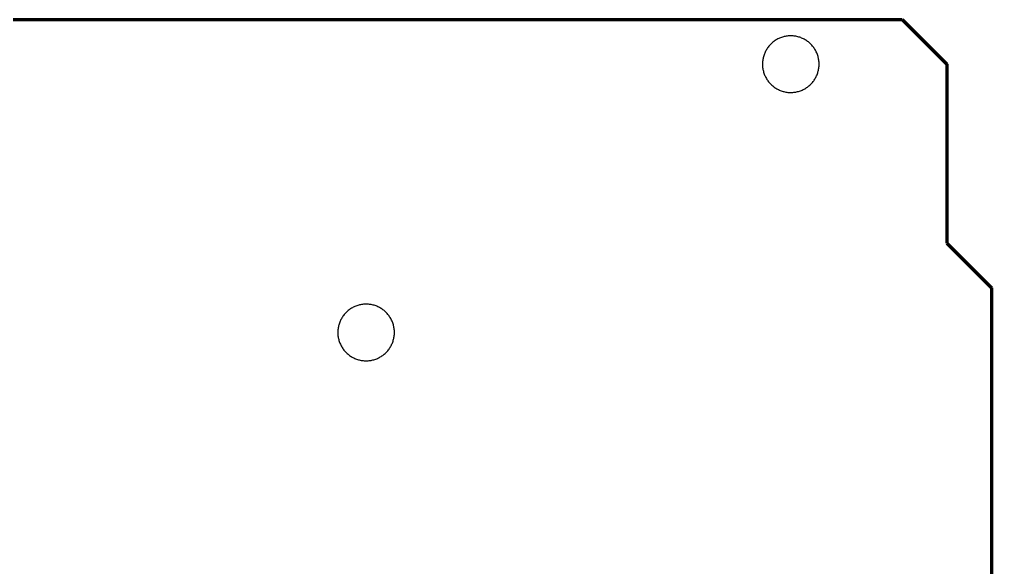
# Model space of a CAD drawing. Header units: millimetres. Extents: x 249 to 421, y 74 to 136.
# Drawn here: x 303.8 to 359, y 104.7 to 135.8 of the extents above; entities that cross this region are included whole.
import ezdxf

# ---------------------------------------------------------------- set-up
doc = ezdxf.new("R2010")
doc.units = ezdxf.units.MM
doc.header["$MEASUREMENT"] = 0
doc.layers.add('Incisione', color=5, linetype='Continuous', true_color=0x1710ff)
doc.layers.add('Taglio', color=22, linetype='Continuous', true_color=0xc0240f)

msp = doc.modelspace()

# ---------------------------------------------------------------- linework, layer by layer
at = {"layer": 'Incisione', "lineweight": 158}
for points in [[(258.49558, 135.83951), (353.94469, 135.83951)], [(353.94469, 135.83951), (356.48379, 133.30041)], [(356.48379, 133.30041), (356.48379, 123.144)], [(356.48379, 123.144), (359.0229, 120.6049)], [(359.0229, 120.6049), (359.0229, 86.34817)]]:
    msp.add_lwpolyline(points, dxfattribs=at)
at = {"layer": 'Taglio'}
for points in [[(349.22619, 133.30041), (349.22523, 133.35612), (349.22233, 133.41176), (349.21751, 133.46727), (349.21077, 133.52258), (349.20212, 133.57762), (349.19156, 133.63233), (349.17912, 133.68664), (349.1648, 133.74049), (349.14863, 133.79381), (349.13062, 133.84653), (349.11079, 133.8986), (349.08917, 133.94996), (349.06579, 134.00053), (349.04066, 134.05026), (349.01383, 134.09909), (348.98533, 134.14697), (348.95518, 134.19382), (348.92343, 134.23961), (348.89011, 134.28426), (348.85526, 134.32774), (348.81893, 134.36998), (348.78115, 134.41094), (348.74198, 134.45057), (348.70146, 134.48881), (348.65964, 134.52563), (348.61657, 134.56097), (348.5723, 134.59481), (348.52689, 134.62709), (348.48038, 134.65778), (348.43284, 134.68683), (348.38432, 134.71423), (348.33488, 134.73992), (348.28459, 134.76389), (348.23349, 134.7861), (348.18165, 134.80653), (348.12913, 134.82515), (348.076, 134.84194), (348.02233, 134.85687), (347.96816, 134.86994), (347.91358, 134.88113), (347.85864, 134.89042), (347.80342, 134.8978), (347.74797, 134.90326), (347.69236, 134.90679), (347.63667, 134.9084), (347.58095, 134.90808), (347.52528, 134.90583), (347.46972, 134.90165), (347.41433, 134.89555), (347.3592, 134.88753), (347.30437, 134.87761), (347.24992, 134.8658), (347.19591, 134.8521), (347.14241, 134.83654), (347.08948, 134.81914), (347.03718, 134.79992), (346.98558, 134.77889), (346.93474, 134.75609), (346.88472, 134.73155), (346.83559, 134.70528), (346.78739, 134.67733), (346.74018, 134.64773), (346.69404, 134.6165), (346.649, 134.5837), (346.60512, 134.54936), (346.56246, 134.51352), (346.52107, 134.47622), (346.481, 134.43751), (346.44229, 134.39743), (346.40499, 134.35604), (346.36915, 134.31338), (346.3348, 134.26951), (346.302, 134.22447), (346.27078, 134.17832), (346.24117, 134.13112), (346.21322, 134.08292), (346.18696, 134.03378), (346.16241, 133.98376), (346.13961, 133.93292), (346.11859, 133.88132), (346.09936, 133.82903), (346.08196, 133.7761), (346.0664, 133.72259), (346.05271, 133.66859), (346.04089, 133.61414), (346.03097, 133.55931), (346.02296, 133.50417), (346.01685, 133.44879), (346.01268, 133.39323), (346.01042, 133.33755), (346.0101, 133.28184), (346.01171, 133.22614), (346.01525, 133.17054), (346.02071, 133.11509), (346.02809, 133.05986), (346.03738, 133.00492), (346.04856, 132.95034), (346.06163, 132.89618), (346.07657, 132.8425), (346.09336, 132.78937), (346.11198, 132.73686), (346.1324, 132.68502), (346.15461, 132.63392), (346.17858, 132.58362), (346.20428, 132.53418), (346.23167, 132.48566), (346.26073, 132.43812), (346.29142, 132.39162), (346.3237, 132.3462), (346.35753, 132.30193), (346.39288, 132.25886), (346.42969, 132.21704), (346.46794, 132.17652), (346.50756, 132.13735), (346.54852, 132.09958), (346.59076, 132.06325), (346.63424, 132.0284), (346.6789, 131.99508), (346.72468, 131.96333), (346.77154, 131.93318), (346.81941, 131.90467), (346.86824, 131.87784), (346.91798, 131.85272), (346.96855, 131.82933), (347.0199, 131.80771), (347.07197, 131.78789), (347.1247, 131.76987), (347.17802, 131.7537), (347.23186, 131.73938), (347.28617, 131.72694), (347.34088, 131.71639), (347.39592, 131.70773), (347.45123, 131.70099), (347.50674, 131.69617), (347.56238, 131.69328), (347.61809, 131.69231)], [(347.61809, 131.69231), (347.67422, 131.69329), (347.73027, 131.69623), (347.78619, 131.70112), (347.8419, 131.70796), (347.89734, 131.71674), (347.95244, 131.72745), (348.00713, 131.74008), (348.06135, 131.75461), (348.11502, 131.77102), (348.1681, 131.78929), (348.2205, 131.80941), (348.27217, 131.83134), (348.32304, 131.85506), (348.37305, 131.88054), (348.42214, 131.90776), (348.47026, 131.93667), (348.51733, 131.96724), (348.56331, 131.99943), (348.60814, 132.03321), (348.65176, 132.06854), (348.69412, 132.10536), (348.73517, 132.14364), (348.77486, 132.18333), (348.81314, 132.22438), (348.84997, 132.26674), (348.88529, 132.31037), (348.91907, 132.35519), (348.95127, 132.40117), (348.98184, 132.44825), (349.01075, 132.49636), (349.03796, 132.54545), (349.06344, 132.59547), (349.08716, 132.64634), (349.1091, 132.69801), (349.12921, 132.75041), (349.14749, 132.80348), (349.1639, 132.85716), (349.17842, 132.91138), (349.19105, 132.96607), (349.20176, 133.02117), (349.21054, 133.07661), (349.21738, 133.13232), (349.22227, 133.18824), (349.22521, 133.24429), (349.22619, 133.30041)], [(325.10471, 118.06579), (325.10375, 118.1215), (325.10086, 118.17715), (325.09603, 118.23265), (325.08929, 118.28796), (325.08064, 118.343), (325.07009, 118.39771), (325.05764, 118.45202), (325.04333, 118.50587), (325.02715, 118.55919), (325.00914, 118.61192), (324.98931, 118.66399), (324.9677, 118.71534), (324.94431, 118.76591), (324.91919, 118.81564), (324.89236, 118.86448), (324.86385, 118.91235), (324.8337, 118.95921), (324.80195, 119.00499), (324.76863, 119.04965), (324.73378, 119.09312), (324.69745, 119.13536), (324.65968, 119.17632), (324.6205, 119.21595), (324.57999, 119.25419), (324.53817, 119.29101), (324.4951, 119.32636), (324.45083, 119.36019), (324.40541, 119.39247), (324.35891, 119.42316), (324.31137, 119.45222), (324.26285, 119.47961), (324.21341, 119.5053), (324.16311, 119.52927), (324.11201, 119.55148), (324.06017, 119.57191), (324.00766, 119.59053), (323.95453, 119.60732), (323.90085, 119.62226), (323.84669, 119.63533), (323.7921, 119.64651), (323.73717, 119.6558), (323.68194, 119.66318), (323.62649, 119.66864), (323.57088, 119.67218), (323.51519, 119.67379), (323.45947, 119.67346), (323.4038, 119.67121), (323.34824, 119.66703), (323.29286, 119.66093), (323.23772, 119.65291), (323.18289, 119.64299), (323.12844, 119.63118), (323.07443, 119.61748), (323.02093, 119.60193), (322.968, 119.58453), (322.9157, 119.5653), (322.86411, 119.54428), (322.81327, 119.52148), (322.76325, 119.49693), (322.71411, 119.47066), (322.66591, 119.44271), (322.61871, 119.41311), (322.57256, 119.38189), (322.52752, 119.34908), (322.48365, 119.31474), (322.44099, 119.2789), (322.39959, 119.2416), (322.35952, 119.20289), (322.32081, 119.16282), (322.28351, 119.12142), (322.24767, 119.07877), (322.21333, 119.03489), (322.18052, 118.98985), (322.1493, 118.9437), (322.1197, 118.8965), (322.09175, 118.8483), (322.06548, 118.79916), (322.04093, 118.74914), (322.01813, 118.6983), (321.99711, 118.64671), (321.97788, 118.59441), (321.96048, 118.54148), (321.94493, 118.48798), (321.93123, 118.43397), (321.91942, 118.37952), (321.9095, 118.32469), (321.90148, 118.26955), (321.89538, 118.21417), (321.8912, 118.15861), (321.88895, 118.10294), (321.88863, 118.04722), (321.89023, 117.99153), (321.89377, 117.93592), (321.89923, 117.88047), (321.90661, 117.82524), (321.9159, 117.77031), (321.92708, 117.71572), (321.94015, 117.66156), (321.95509, 117.60788), (321.97188, 117.55475), (321.9905, 117.50224), (322.01093, 117.4504), (322.03314, 117.3993), (322.05711, 117.349), (322.0828, 117.29956), (322.11019, 117.25105), (322.13925, 117.2035), (322.16994, 117.157), (322.20222, 117.11158), (322.23605, 117.06732), (322.2714, 117.02424), (322.30822, 116.98242), (322.34646, 116.94191), (322.38609, 116.90274), (322.42705, 116.86496), (322.46929, 116.82863), (322.51276, 116.79378), (322.55742, 116.76046), (322.6032, 116.72871), (322.65006, 116.69856), (322.69793, 116.67005), (322.74677, 116.64322), (322.7965, 116.6181), (322.84707, 116.59472), (322.89842, 116.5731), (322.95049, 116.55327), (323.00322, 116.53526), (323.05654, 116.51908), (323.11039, 116.50477), (323.1647, 116.49232), (323.21941, 116.48177), (323.27445, 116.47312), (323.32976, 116.46638), (323.38526, 116.46156), (323.44091, 116.45866), (323.49662, 116.4577)], [(323.49662, 116.4577), (323.55274, 116.45867), (323.60879, 116.46161), (323.66471, 116.4665), (323.72042, 116.47335), (323.77586, 116.48213), (323.83096, 116.49284), (323.88565, 116.50546), (323.93987, 116.51999), (323.99355, 116.5364), (324.04662, 116.55468), (324.09902, 116.57479), (324.15069, 116.59672), (324.20156, 116.62044), (324.25157, 116.64593), (324.30067, 116.67314), (324.34878, 116.70205), (324.39585, 116.73262), (324.44183, 116.76481), (324.48666, 116.79859), (324.53028, 116.83392), (324.57264, 116.87074), (324.6137, 116.90902), (324.65339, 116.94871), (324.69167, 116.98977), (324.72849, 117.03213), (324.76382, 117.07575), (324.7976, 117.12058), (324.82979, 117.16656), (324.86036, 117.21363), (324.88927, 117.26174), (324.91648, 117.31084), (324.94197, 117.36085), (324.96569, 117.41172), (324.98762, 117.46339), (325.00773, 117.51579), (325.02601, 117.56886), (325.04242, 117.62254), (325.05695, 117.67676), (325.06957, 117.73145), (325.08028, 117.78655), (325.08907, 117.84199), (325.09591, 117.8977), (325.1008, 117.95362), (325.10374, 118.00967), (325.10471, 118.06579)]]:
    msp.add_lwpolyline(points, dxfattribs=at)

doc.saveas('drawing.dxf')
